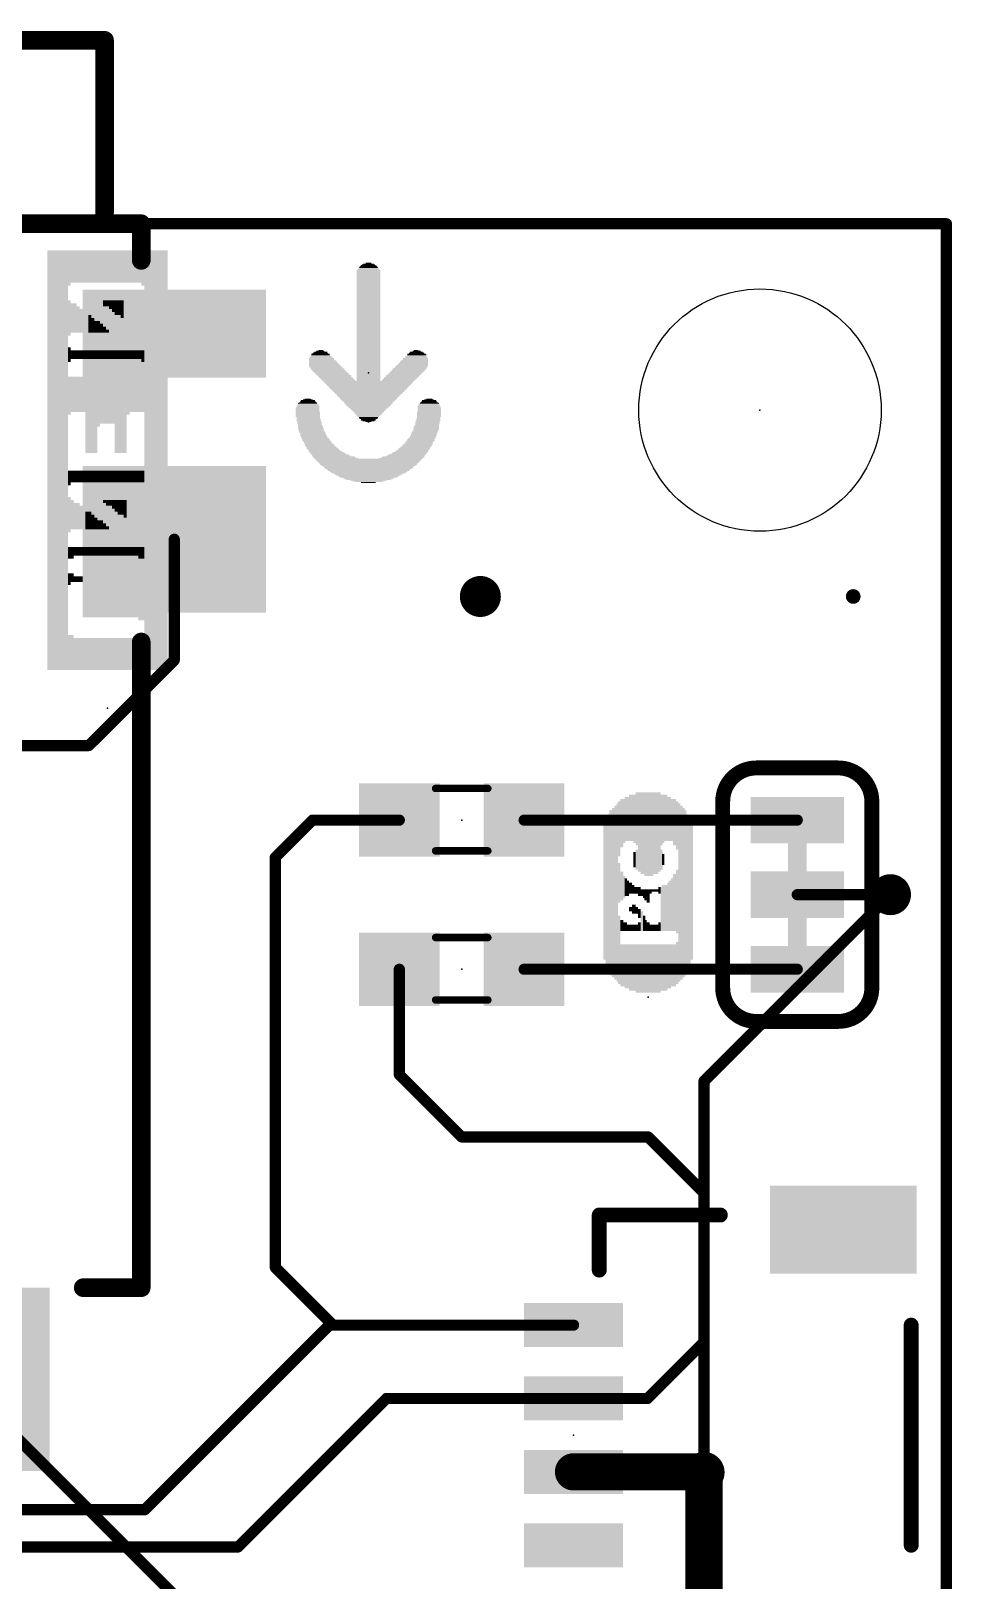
# Model space of a CAD drawing. Extents: x -15.2 to 71.4, y -14.5 to 36.9.
# Drawn here: x 42.14 to 54.69, y 15.81 to 36.92 of the extents above; entities that cross this region are included whole.
import ezdxf

# ---------------------------------------------------------------- set-up
doc = ezdxf.new("R2010")
doc.units = 0
for name, color, linetype in [('1', 12, 'CONTINUOUS'), ('16', 132, 'CONTINUOUS'), ('18', 110, 'CONTINUOUS'), ('20', 31, 'CONTINUOUS'), ('21', 41, 'CONTINUOUS'), ('22', 40, 'CONTINUOUS'), ('23', 53, 'CONTINUOUS'), ('24', 53, 'CONTINUOUS'), ('51', 53, 'CONTINUOUS')]:
    doc.layers.add(name, color=color, linetype=linetype)

# ---------------------------------------------------------------- blocks, each defined once
blk = doc.blocks.new('PIE')
at = {"const_width": 0.5}
blk.add_lwpolyline([(0, -0.25, 1), (0, 0.25, 1), (0, -0.25)], format="xyb", dxfattribs=at)
blk = doc.blocks.new('RECT')
blk.add_solid([(-0.5, -0.5), (0.5, -0.5), (-0.5, 0.5), (0.5, 0.5)])
blk = doc.blocks.new('ROUNDV')
at = {"const_width": 0.5}
blk.add_lwpolyline([(0, -0.25, 1), (0, 0.25, 1), (0, -0.25)], format="xyb", dxfattribs=at)

msp = doc.modelspace()

# ---------------------------------------------------------------- linework, layer by layer
at = {"layer": '1'}
for points, const_width in [([(0, 34.29), (54.61, 34.29)], 0.1524), ([(54.61, 34.29), (54.61, 0)], 0.1524), ([(44.09, 29.99), (44.09, 28.342)], 0.1524), ([(44.09, 28.342), (42.926, 27.178)], 0.1524), ([(42.926, 27.178), (37.338, 27.178)], 0.1524), ([(45.974, 26.162), (45.466, 25.654)], 0.1524), ([(47.156, 26.162), (45.974, 26.162)], 0.1524), ([(48.856, 26.162), (52.578, 26.162)], 0.1524), ([(45.466, 25.654), (45.466, 20.066)], 0.1524), ([(52.578, 25.146), (53.848, 25.146)], 0.1524), ([(47.156, 24.13), (47.156, 22.694)], 0.1524), ([(48.856, 24.13), (52.578, 24.13)], 0.1524), ([(48.006, 21.844), (47.156, 22.694)], 0.1524), ([(50.546, 21.844), (48.006, 21.844)], 0.1524), ([(51.308, 21.082), (50.546, 21.844)], 0.1524), ([(51.308, 19.05), (51.308, 21.082)], 0.1524), ([(45.466, 20.066), (46.252, 19.28)], 0.1524), ([(46.204, 19.28), (43.688, 16.764)], 0.1524), ([(46.252, 19.28), (46.204, 19.28)], 0.1524), ([(49.53, 19.28), (46.252, 19.28)], 0.1524), ([(50.538, 18.28), (51.308, 19.05)], 0.1524), ([(46.982, 18.28), (44.958, 16.256)], 0.1524), ([(49.53, 18.28), (46.982, 18.28)], 0.1524), ([(49.53, 18.28), (50.538, 18.28)], 0.1524), ([(49.53, 17.28), (51.3, 17.28)], 0.508), ([(51.3, 17.28), (51.308, 17.272)], 0.508), ([(51.308, 17.272), (51.308, 7.62)], 0.508), ([(43.688, 16.764), (19.05, 16.764)], 0.1524), ([(44.958, 16.256), (19.8272, 16.256)], 0.1524)]:
    msp.add_lwpolyline(points, dxfattribs=dict(at, const_width=const_width))
for points, const_width in [([(54.6481, 34.29, 1), (54.5719, 34.29)], 0.0762), ([(54.61, 34.2519, 1), (54.61, 34.3281)], 0.0762), ([(44.1281, 29.99, 1), (44.0519, 29.99)], 0.0762), ([(44.0519, 28.342, 1), (44.1281, 28.342)], 0.0762), ([(44.1169, 28.3151, 1), (44.0631, 28.3689)], 0.0762), ([(42.8991, 27.2049, 1), (42.9529, 27.1511)], 0.0762), ([(42.926, 27.1399, 1), (42.926, 27.2161)], 0.0762), ([(45.974, 26.2001, 1), (45.974, 26.1239)], 0.0762), ([(46.0009, 26.1351, 1), (45.9471, 26.1889)], 0.0762), ([(47.156, 26.1239, 1), (47.156, 26.2001)], 0.0762), ([(48.856, 26.2001, 1), (48.856, 26.1239)], 0.0762), ([(52.578, 26.1239, 1), (52.578, 26.2001)], 0.0762), ([(45.5041, 25.654, 1), (45.4279, 25.654)], 0.0762), ([(45.4391, 25.6809, 1), (45.4929, 25.6271)], 0.0762), ([(52.578, 25.1841, 1), (52.578, 25.1079)], 0.0762), ([(53.848, 25.1079, 1), (53.848, 25.1841)], 0.0762), ([(47.1941, 24.13, 1), (47.1179, 24.13)], 0.0762), ([(48.856, 24.1681, 1), (48.856, 24.0919)], 0.0762), ([(52.578, 24.0919, 1), (52.578, 24.1681)], 0.0762), ([(47.1179, 22.694, 1), (47.1941, 22.694)], 0.0762), ([(47.1829, 22.7209, 1), (47.1291, 22.6671)], 0.0762), ([(48.006, 21.8821, 1), (48.006, 21.8059)], 0.0762), ([(47.9791, 21.8171, 1), (48.0329, 21.8709)], 0.0762), ([(50.5729, 21.8709, 1), (50.5191, 21.8171)], 0.0762), ([(50.546, 21.8059, 1), (50.546, 21.8821)], 0.0762), ([(51.3461, 21.082, 1), (51.2699, 21.082)], 0.0762), ([(51.2811, 21.0551, 1), (51.3349, 21.1089)], 0.0762), ([(45.4279, 20.066, 1), (45.5041, 20.066)], 0.0762), ([(45.4929, 20.0929, 1), (45.4391, 20.0391)], 0.0762), ([(46.204, 19.3181, 1), (46.204, 19.2419)], 0.0762), ([(46.2309, 19.2531, 1), (46.1771, 19.3069)], 0.0762), ([(46.252, 19.3181, 1), (46.252, 19.2419)], 0.0762), ([(46.2251, 19.2531, 1), (46.2789, 19.3069)], 0.0762), ([(46.252, 19.2419, 1), (46.252, 19.3181)], 0.0762), ([(49.53, 19.2419, 1), (49.53, 19.3181)], 0.0762), ([(51.2699, 19.05, 1), (51.3461, 19.05)], 0.0762), ([(51.3349, 19.0231, 1), (51.2811, 19.0769)], 0.0762), ([(46.982, 18.3181, 1), (46.982, 18.2419)], 0.0762), ([(47.0089, 18.2531, 1), (46.9551, 18.3069)], 0.0762), ([(49.53, 18.3181, 1), (49.53, 18.2419)], 0.0762), ([(49.53, 18.2419, 1), (49.53, 18.3181)], 0.0762), ([(50.5111, 18.3069, 1), (50.5649, 18.2531)], 0.0762), ([(50.538, 18.2419, 1), (50.538, 18.3181)], 0.0762), ([(49.53, 17.407, 1), (49.53, 17.153)], 0.254), ([(51.3898, 17.3698, 1), (51.2102, 17.1902)], 0.254), ([(51.435, 17.272, 1), (51.181, 17.272)], 0.254), ([(51.3, 17.153, 1), (51.3, 17.407)], 0.254), ([(51.2182, 17.1822, 1), (51.3978, 17.3618)], 0.254), ([(43.6611, 16.7909, 1), (43.7149, 16.7371)], 0.0762), ([(43.688, 16.7259, 1), (43.688, 16.8021)], 0.0762), ([(44.9311, 16.2829, 1), (44.9849, 16.2291)], 0.0762), ([(44.958, 16.2179, 1), (44.958, 16.2941)], 0.0762)]:
    msp.add_lwpolyline(points, format="xyb", dxfattribs=dict(at, const_width=const_width))
at = {"layer": '16', "const_width": 0.1524}
for points in [[(0, 34.29), (54.61, 34.29)], [(54.61, 34.29), (54.61, 0)], [(53.848, 25.146), (51.308, 22.606)], [(51.308, 22.606), (51.308, 17.272)], [(41.91, 17.78), (44.45, 15.24)]]:
    msp.add_lwpolyline(points, dxfattribs=at)
at = {"layer": '16', "const_width": 0.0762}
for points in [[(54.6481, 34.29, 1), (54.5719, 34.29)], [(54.61, 34.2519, 1), (54.61, 34.3281)], [(53.8749, 25.1191, 1), (53.8211, 25.1729)], [(51.3461, 22.606, 1), (51.2699, 22.606)], [(51.2811, 22.6329, 1), (51.3349, 22.5791)], [(51.2699, 17.272, 1), (51.3461, 17.272)]]:
    msp.add_lwpolyline(points, format="xyb", dxfattribs=at)
at = {"layer": '20', "const_width": 0.1524}
for points in [[(0, 34.29), (54.61, 34.29)], [(54.61, 0), (54.61, 34.29)]]:
    msp.add_lwpolyline(points, dxfattribs=at)
at = {"layer": '20', "const_width": 0.0762}
for points in [[(54.6481, 34.29, 1), (54.5719, 34.29)], [(54.61, 34.2519, 1), (54.61, 34.3281)]]:
    msp.add_lwpolyline(points, format="xyb", dxfattribs=at)
at = {"layer": '20'}
msp.add_circle((52.07, 31.75), 1.651, dxfattribs=at)
at = {"layer": '21'}
for points, const_width in [([(43.64, 19.79), (43.64, 28.59)], 0.254), ([(52.0192, 26.8732), (53.1368, 26.8732)], 0.2032), ([(51.562, 23.876), (51.562, 26.416)], 0.2032), ([(53.594, 26.416), (53.594, 23.876)], 0.2032), ([(52.0192, 23.4188), (53.1368, 23.4188)], 0.2032), ([(49.88, 20.03), (49.88, 20.78)], 0.2032), ([(49.88, 20.78), (51.53, 20.78)], 0.2032), ([(42.8498, 19.79), (43.64, 19.79)], 0.254), ([(54.13, 16.28), (54.13, 19.28)], 0.2032)]:
    msp.add_lwpolyline(points, dxfattribs=dict(at, const_width=const_width))
for points, const_width in [([(43.7035, 28.59, 1), (43.5765, 28.59)], 0.127), ([(52.0192, 26.8732, 0.4142), (51.562, 26.416)], 0.2032), ([(52.0192, 26.924, 1), (52.0192, 26.8224)], 0.1016), ([(52.0192, 26.8224, 1), (52.0192, 26.924)], 0.1016), ([(53.594, 26.416, 0.4142), (53.1368, 26.8732)], 0.2032), ([(53.1368, 26.924, 1), (53.1368, 26.8224)], 0.1016), ([(53.1368, 26.8224, 1), (53.1368, 26.924)], 0.1016), ([(51.6128, 26.416, 1), (51.5112, 26.416)], 0.1016), ([(51.5112, 26.416, 1), (51.6128, 26.416)], 0.1016), ([(53.6448, 26.416, 1), (53.5432, 26.416)], 0.1016), ([(53.5432, 26.416, 1), (53.6448, 26.416)], 0.1016), ([(51.562, 23.876, 0.4142), (52.0192, 23.4188)], 0.2032), ([(51.6128, 23.876, 1), (51.5112, 23.876)], 0.1016), ([(51.5112, 23.876, 1), (51.6128, 23.876)], 0.1016), ([(53.1368, 23.4188, 0.4142), (53.594, 23.876)], 0.2032), ([(53.6448, 23.876, 1), (53.5432, 23.876)], 0.1016), ([(53.5432, 23.876, 1), (53.6448, 23.876)], 0.1016), ([(52.0192, 23.4696, 1), (52.0192, 23.368)], 0.1016), ([(52.0192, 23.368, 1), (52.0192, 23.4696)], 0.1016), ([(53.1368, 23.4696, 1), (53.1368, 23.368)], 0.1016), ([(53.1368, 23.368, 1), (53.1368, 23.4696)], 0.1016), ([(49.9308, 20.78, 1), (49.8292, 20.78)], 0.1016), ([(49.88, 20.8308, 1), (49.88, 20.7292)], 0.1016), ([(51.53, 20.7292, 1), (51.53, 20.8308)], 0.1016), ([(49.8292, 20.03, 1), (49.9308, 20.03)], 0.1016), ([(42.8498, 19.8535, 1), (42.8498, 19.7265)], 0.127), ([(43.5765, 19.79, 1), (43.7035, 19.79)], 0.127), ([(43.64, 19.7265, 1), (43.64, 19.8535)], 0.127), ([(54.1808, 19.28, 1), (54.0792, 19.28)], 0.1016), ([(54.0792, 16.28, 1), (54.1808, 16.28)], 0.1016)]:
    msp.add_lwpolyline(points, format="xyb", dxfattribs=dict(at, const_width=const_width))
at = {"layer": '23'}
for p in [(46.736, 32.258), (52.07, 31.75), (53.34, 29.21), (48.006, 26.162), (52.578, 25.146), (48.006, 24.13), (50.546, 23.749), (49.53, 17.78)]:
    msp.add_point(p, dxfattribs=at)
at = {"layer": '24'}
msp.add_point((43.18, 27.686), dxfattribs=at)
at = {"layer": '51'}
for points, const_width in [([(43.14, 36.79), (38.14, 36.79)], 0.254), ([(43.14, 34.4424), (43.14, 36.79)], 0.254), ([(43.64, 34.29), (38.14, 34.29)], 0.254), ([(43.64, 33.79), (43.64, 34.29)], 0.254), ([(47.65, 26.594), (48.362, 26.594)], 0.1016), ([(47.65, 25.743), (48.362, 25.743)], 0.1016), ([(47.65, 24.562), (48.362, 24.562)], 0.1016), ([(47.65, 23.711), (48.362, 23.711)], 0.1016)]:
    msp.add_lwpolyline(points, dxfattribs=dict(at, const_width=const_width))
for points, const_width in [([(43.2035, 36.79, 1), (43.0765, 36.79)], 0.127), ([(43.14, 36.7265, 1), (43.14, 36.8535)], 0.127), ([(43.0765, 34.4424, 1), (43.2035, 34.4424)], 0.127), ([(43.7035, 34.29, 1), (43.5765, 34.29)], 0.127), ([(43.64, 34.2265, 1), (43.64, 34.3535)], 0.127), ([(43.5765, 33.79, 1), (43.7035, 33.79)], 0.127), ([(47.65, 26.6194, 1), (47.65, 26.5686)], 0.0508), ([(48.362, 26.5686, 1), (48.362, 26.6194)], 0.0508), ([(47.65, 25.7684, 1), (47.65, 25.7176)], 0.0508), ([(48.362, 25.7176, 1), (48.362, 25.7684)], 0.0508), ([(47.65, 24.5874, 1), (47.65, 24.5366)], 0.0508), ([(48.362, 24.5366, 1), (48.362, 24.5874)], 0.0508), ([(47.65, 23.7364, 1), (47.65, 23.6856)], 0.0508), ([(48.362, 23.6856, 1), (48.362, 23.7364)], 0.0508)]:
    msp.add_lwpolyline(points, format="xyb", dxfattribs=dict(at, const_width=const_width))

# ---------------------------------------------------------------- block references
at = {"layer": '1'}
for p, xscale, yscale, rotation in [((44.09, 32.79), 1.2, 2.5, 90), ((44.09, 29.99), 2, 2.5, 270), ((52.578, 26.162), 0.635, 1.27, 270), ((52.578, 25.654), 0.4064, 0.254, 270), ((52.578, 25.146), 0.635, 1.27, 270), ((52.578, 24.638), 0.4064, 0.254, 270), ((52.578, 24.13), 0.635, 1.27, 270), ((53.205, 20.58), 1.2, 2, 90), ((49.53, 19.28), 0.6, 1.35, 90), ((49.53, 18.28), 0.6, 1.35, 90), ((49.53, 17.28), 0.6, 1.35, 90), ((49.53, 16.28), 0.6, 1.35, 90)]:
    msp.add_blockref('RECT', p, dxfattribs=dict(at, xscale=xscale, yscale=yscale, rotation=rotation))
for name, p, xscale, yscale in [('PIE', (53.34, 29.21), 0.2, 0.2), ('RECT', (41.39, 18.54), 2, 2.5)]:
    msp.add_blockref(name, p, dxfattribs=dict(at, xscale=xscale, yscale=yscale))
at = {"layer": '1', "xscale": 1.1}
for p in [(47.156, 26.162), (48.856, 26.162), (47.156, 24.13), (48.856, 24.13)]:
    msp.add_blockref('RECT', p, dxfattribs=at)
at = {"layer": '18', "xscale": 0.5588, "yscale": 0.5588}
for p in [(48.26, 29.21), (48.26, 29.21), (53.848, 25.146), (53.848, 25.146), (51.308, 17.272), (51.308, 17.272)]:
    msp.add_blockref('ROUNDV', p, dxfattribs=at)
at = {"layer": '21', "yscale": 0.01}
for p, xscale in [((46.736, 33.653), 0.32), ((46.736, 33.643), 0.32), ((46.736, 33.633), 0.32), ((46.736, 33.623), 0.32), ((46.736, 33.613), 0.32), ((46.736, 33.603), 0.32), ((46.736, 33.593), 0.32), ((46.736, 33.583), 0.32), ((46.736, 33.573), 0.32), ((46.736, 33.563), 0.32), ((46.736, 33.663), 0.3), ((46.736, 33.683), 0.28), ((46.736, 33.673), 0.28), ((46.736, 33.693), 0.26), ((46.736, 33.703), 0.24), ((46.736, 33.713), 0.22), ((46.736, 33.723), 0.2), ((46.736, 33.733), 0.18), ((46.736, 33.743), 0.14), ((46.736, 33.753), 0.08), ((46.736, 33.553), 0.32), ((46.736, 33.543), 0.32), ((46.736, 33.533), 0.32), ((46.736, 33.523), 0.32), ((46.736, 33.513), 0.32), ((46.736, 33.503), 0.32), ((46.736, 33.493), 0.32), ((46.736, 33.483), 0.32), ((46.736, 33.473), 0.32), ((46.736, 33.463), 0.32), ((46.736, 33.453), 0.32), ((46.736, 33.443), 0.32), ((46.736, 33.433), 0.32), ((46.736, 33.423), 0.32), ((46.736, 33.413), 0.32), ((46.736, 33.403), 0.32), ((46.736, 33.393), 0.32), ((46.736, 33.383), 0.32), ((46.736, 33.373), 0.32), ((46.736, 33.363), 0.32), ((46.736, 33.353), 0.32), ((46.736, 33.343), 0.32), ((46.736, 33.333), 0.32), ((46.736, 33.323), 0.32), ((46.736, 33.313), 0.32), ((46.736, 33.303), 0.32), ((46.736, 33.293), 0.32), ((46.736, 33.283), 0.32), ((46.736, 33.273), 0.32), ((46.736, 33.263), 0.32), ((46.736, 33.253), 0.32), ((46.736, 33.243), 0.32), ((46.736, 33.233), 0.32), ((46.736, 33.223), 0.32), ((46.736, 33.213), 0.32), ((46.736, 33.203), 0.32), ((46.736, 33.193), 0.32), ((46.736, 33.183), 0.32), ((46.736, 33.173), 0.32), ((46.736, 33.163), 0.32), ((46.736, 33.153), 0.32), ((46.736, 33.143), 0.32), ((46.736, 33.133), 0.32), ((46.736, 33.123), 0.32), ((46.736, 33.113), 0.32), ((46.736, 33.103), 0.32), ((46.736, 33.093), 0.32), ((46.736, 33.083), 0.32), ((46.736, 33.073), 0.32), ((46.736, 33.063), 0.32), ((46.736, 33.053), 0.32), ((46.736, 33.043), 0.32), ((46.736, 33.033), 0.32), ((46.736, 33.023), 0.32), ((46.736, 33.013), 0.32), ((46.736, 33.003), 0.32), ((46.736, 32.993), 0.32), ((46.736, 32.983), 0.32), ((46.736, 32.973), 0.32), ((46.736, 32.963), 0.32), ((46.736, 32.953), 0.32), ((46.736, 32.943), 0.32), ((46.736, 32.933), 0.32), ((46.736, 32.923), 0.32), ((46.736, 32.913), 0.32), ((46.736, 32.903), 0.32), ((46.736, 32.893), 0.32), ((46.736, 32.883), 0.32), ((46.736, 32.873), 0.32), ((46.736, 32.863), 0.32), ((46.736, 32.853), 0.32), ((46.736, 32.843), 0.32), ((46.736, 32.833), 0.32), ((46.736, 32.823), 0.32), ((46.736, 32.813), 0.32), ((46.736, 32.803), 0.32), ((46.736, 32.793), 0.32), ((46.736, 32.783), 0.32), ((46.736, 32.773), 0.32), ((46.736, 32.763), 0.32), ((46.736, 32.753), 0.32), ((46.736, 32.743), 0.32), ((46.736, 32.733), 0.32), ((46.736, 32.723), 0.32), ((46.081, 32.513), 0.25), ((46.081, 32.523), 0.21), ((46.081, 32.533), 0.19), ((46.086, 32.543), 0.18), ((46.081, 32.553), 0.11), ((46.086, 32.563), 0.06), ((46.736, 32.713), 0.32), ((46.736, 32.703), 0.32), ((46.736, 32.693), 0.32), ((46.736, 32.683), 0.32), ((46.736, 32.673), 0.32), ((46.736, 32.663), 0.32), ((46.736, 32.653), 0.32), ((46.736, 32.643), 0.32), ((46.736, 32.633), 0.32), ((46.736, 32.623), 0.32), ((46.736, 32.613), 0.32), ((46.736, 32.603), 0.32), ((46.736, 32.593), 0.32), ((46.736, 32.583), 0.32), ((46.736, 32.573), 0.32), ((46.736, 32.563), 0.32), ((46.736, 32.553), 0.32), ((46.736, 32.543), 0.32), ((46.736, 32.533), 0.32), ((46.736, 32.523), 0.32), ((46.736, 32.513), 0.32), ((47.391, 32.513), 0.25), ((47.391, 32.523), 0.21), ((47.386, 32.543), 0.18), ((47.391, 32.533), 0.19), ((47.391, 32.553), 0.11), ((47.386, 32.563), 0.06), ((46.096, 32.453), 0.34), ((46.096, 32.443), 0.34), ((46.101, 32.433), 0.35), ((46.111, 32.423), 0.37), ((46.111, 32.413), 0.37), ((46.116, 32.403), 0.38), ((46.126, 32.393), 0.4), ((46.126, 32.383), 0.4), ((46.131, 32.373), 0.41), ((46.136, 32.363), 0.42), ((46.141, 32.353), 0.43), ((46.086, 32.473), 0.3), ((46.091, 32.463), 0.31), ((46.156, 32.343), 0.44), ((46.156, 32.333), 0.44), ((46.081, 32.493), 0.27), ((46.091, 32.483), 0.29), ((46.166, 32.323), 0.44), ((46.176, 32.313), 0.46), ((46.081, 32.503), 0.25), ((46.181, 32.303), 0.45), ((46.736, 32.503), 0.32), ((46.736, 32.493), 0.32), ((46.736, 32.483), 0.32), ((46.736, 32.473), 0.32), ((46.736, 32.463), 0.32), ((46.736, 32.453), 0.32), ((46.736, 32.443), 0.32), ((46.736, 32.433), 0.32), ((46.736, 32.423), 0.32), ((46.736, 32.413), 0.32), ((46.736, 32.403), 0.32), ((46.736, 32.393), 0.32), ((46.736, 32.383), 0.32), ((46.736, 32.373), 0.32), ((46.736, 32.363), 0.32), ((46.736, 32.353), 0.32), ((46.736, 32.343), 0.32), ((46.736, 32.333), 0.32), ((46.736, 32.323), 0.32), ((46.736, 32.313), 0.32), ((46.736, 32.303), 0.32), ((47.296, 32.313), 0.46), ((47.291, 32.303), 0.45), ((47.306, 32.323), 0.44), ((47.316, 32.343), 0.44), ((47.316, 32.333), 0.44), ((47.331, 32.353), 0.43), ((47.336, 32.363), 0.42), ((47.341, 32.373), 0.41), ((47.346, 32.393), 0.4), ((47.346, 32.383), 0.4), ((47.356, 32.403), 0.38), ((47.361, 32.423), 0.37), ((47.361, 32.413), 0.37), ((47.371, 32.433), 0.35), ((47.376, 32.453), 0.34), ((47.376, 32.443), 0.34), ((47.381, 32.463), 0.31), ((47.381, 32.483), 0.29), ((47.386, 32.473), 0.3), ((47.391, 32.493), 0.27), ((47.396, 32.503), 0.26), ((46.191, 32.293), 0.45), ((46.206, 32.283), 0.46), ((46.211, 32.273), 0.45), ((46.221, 32.263), 0.45), ((46.236, 32.253), 0.46), ((46.241, 32.243), 0.45), ((46.251, 32.233), 0.45), ((46.266, 32.223), 0.46), ((46.271, 32.213), 0.45), ((46.281, 32.203), 0.45), ((46.296, 32.193), 0.46), ((46.301, 32.183), 0.45), ((46.311, 32.173), 0.45), ((46.321, 32.163), 0.45), ((46.331, 32.153), 0.45), ((46.736, 32.143), 1.22), ((46.736, 32.133), 1.22), ((46.736, 32.123), 1.2), ((46.736, 32.113), 1.18), ((46.736, 32.103), 1.16), ((46.736, 32.093), 1.14), ((46.736, 32.293), 0.32), ((46.736, 32.283), 0.32), ((46.736, 32.273), 0.32), ((46.736, 32.263), 0.32), ((46.736, 32.253), 0.32), ((46.736, 32.243), 0.32), ((46.736, 32.233), 0.32), ((46.736, 32.223), 0.32), ((46.736, 32.213), 0.32), ((46.736, 32.203), 0.32), ((46.736, 32.193), 0.32), ((46.736, 32.183), 0.32), ((46.736, 32.173), 0.32), ((46.736, 32.163), 0.32), ((46.736, 32.153), 0.32), ((47.141, 32.153), 0.45), ((47.151, 32.163), 0.45), ((47.161, 32.173), 0.45), ((47.176, 32.193), 0.46), ((47.171, 32.183), 0.45), ((47.191, 32.203), 0.45), ((47.206, 32.223), 0.46), ((47.201, 32.213), 0.45), ((47.221, 32.233), 0.45), ((47.236, 32.253), 0.46), ((47.231, 32.243), 0.45), ((47.251, 32.263), 0.45), ((47.266, 32.283), 0.46), ((47.261, 32.273), 0.45), ((47.281, 32.293), 0.45), ((45.906, 31.873), 0.2), ((45.911, 31.883), 0.19), ((45.911, 31.893), 0.13), ((45.906, 31.903), 0.08), ((46.736, 32.083), 1.12), ((46.736, 32.073), 1.1), ((46.736, 32.063), 1.08), ((46.736, 32.053), 1.06), ((46.736, 32.043), 1.04), ((46.741, 32.033), 1.03), ((46.736, 32.013), 0.98), ((46.741, 32.003), 0.97), ((46.736, 31.993), 0.94), ((46.736, 31.983), 0.92), ((46.741, 31.973), 0.91), ((46.736, 31.963), 0.88), ((46.736, 31.953), 0.86), ((46.736, 31.943), 0.84), ((46.736, 31.933), 0.82), ((46.736, 31.923), 0.8), ((46.736, 31.913), 0.78), ((46.736, 31.903), 0.78), ((46.736, 31.893), 0.74), ((46.736, 31.883), 0.72), ((46.736, 31.873), 0.72), ((47.561, 31.883), 0.19), ((47.566, 31.873), 0.2), ((47.561, 31.893), 0.13), ((47.566, 31.903), 0.08), ((45.906, 31.783), 0.32), ((45.906, 31.773), 0.32), ((45.906, 31.763), 0.32), ((45.906, 31.753), 0.32), ((45.906, 31.743), 0.32), ((45.906, 31.733), 0.32), ((45.911, 31.723), 0.33), ((45.911, 31.713), 0.33), ((45.911, 31.703), 0.33), ((45.911, 31.693), 0.33), ((45.911, 31.683), 0.33), ((45.911, 31.673), 0.33), ((45.911, 31.663), 0.33), ((45.911, 31.803), 0.31), ((45.911, 31.793), 0.31), ((45.911, 31.823), 0.29), ((45.911, 31.813), 0.29), ((45.906, 31.843), 0.26), ((45.911, 31.833), 0.27), ((45.911, 31.853), 0.25), ((45.911, 31.863), 0.21), ((46.736, 31.863), 0.68), ((46.736, 31.853), 0.66), ((46.736, 31.843), 0.66), ((46.736, 31.833), 0.64), ((46.736, 31.823), 0.6), ((46.736, 31.813), 0.6), ((46.736, 31.803), 0.58), ((46.736, 31.793), 0.54), ((46.736, 31.783), 0.54), ((46.736, 31.773), 0.52), ((46.736, 31.763), 0.48), ((46.736, 31.753), 0.48), ((46.736, 31.743), 0.44), ((46.736, 31.733), 0.42), ((46.741, 31.723), 0.41), ((46.736, 31.713), 0.38), ((46.736, 31.703), 0.38), ((46.736, 31.693), 0.36), ((46.736, 31.683), 0.32), ((46.736, 31.673), 0.32), ((46.736, 31.663), 0.3), ((47.561, 31.723), 0.33), ((47.561, 31.713), 0.33), ((47.561, 31.703), 0.33), ((47.561, 31.693), 0.33), ((47.561, 31.683), 0.33), ((47.561, 31.673), 0.33), ((47.561, 31.663), 0.33), ((47.561, 31.803), 0.31), ((47.561, 31.793), 0.31), ((47.566, 31.783), 0.32), ((47.566, 31.773), 0.32), ((47.566, 31.763), 0.32), ((47.566, 31.753), 0.32), ((47.566, 31.743), 0.32), ((47.566, 31.733), 0.32), ((47.561, 31.823), 0.29), ((47.561, 31.813), 0.29), ((47.561, 31.833), 0.27), ((47.561, 31.853), 0.25), ((47.566, 31.843), 0.26), ((47.561, 31.863), 0.21), ((45.916, 31.653), 0.32), ((45.916, 31.643), 0.32), ((45.921, 31.633), 0.33), ((45.921, 31.623), 0.33), ((45.921, 31.613), 0.33), ((45.921, 31.603), 0.33), ((45.931, 31.593), 0.33), ((45.931, 31.583), 0.33), ((45.931, 31.573), 0.33), ((45.931, 31.563), 0.33), ((45.936, 31.553), 0.32), ((45.941, 31.543), 0.33), ((45.941, 31.533), 0.33), ((45.946, 31.523), 0.34), ((45.946, 31.513), 0.34), ((45.951, 31.503), 0.35), ((45.951, 31.493), 0.35), ((45.956, 31.483), 0.34), ((45.956, 31.473), 0.34), ((45.961, 31.463), 0.35), ((45.971, 31.453), 0.35), ((46.736, 31.653), 0.26), ((46.736, 31.643), 0.26), ((46.736, 31.633), 0.24), ((46.736, 31.623), 0.2), ((46.736, 31.613), 0.2), ((46.736, 31.603), 0.16), ((46.736, 31.593), 0.08), ((46.736, 31.583), 0.02), ((47.501, 31.453), 0.35), ((47.511, 31.463), 0.35), ((47.521, 31.503), 0.35), ((47.521, 31.493), 0.35), ((47.516, 31.483), 0.34), ((47.516, 31.473), 0.34), ((47.526, 31.523), 0.34), ((47.526, 31.513), 0.34), ((47.531, 31.543), 0.33), ((47.531, 31.533), 0.33), ((47.541, 31.593), 0.33), ((47.541, 31.583), 0.33), ((47.541, 31.573), 0.33), ((47.541, 31.563), 0.33), ((47.536, 31.553), 0.32), ((47.551, 31.633), 0.33), ((47.551, 31.623), 0.33), ((47.551, 31.613), 0.33), ((47.551, 31.603), 0.33), ((47.556, 31.653), 0.32), ((47.556, 31.643), 0.32), ((45.971, 31.443), 0.35), ((45.976, 31.433), 0.34), ((45.981, 31.423), 0.35), ((45.981, 31.413), 0.35), ((45.986, 31.403), 0.36), ((45.996, 31.393), 0.36), ((45.996, 31.383), 0.36), ((46.001, 31.373), 0.35), ((46.011, 31.363), 0.37), ((46.021, 31.353), 0.37), ((46.021, 31.343), 0.37), ((46.026, 31.333), 0.38), ((46.036, 31.323), 0.38), ((46.046, 31.313), 0.38), ((46.046, 31.303), 0.38), ((46.056, 31.293), 0.38), ((46.066, 31.283), 0.4), ((46.066, 31.273), 0.4), ((46.076, 31.263), 0.4), ((46.091, 31.253), 0.41), ((46.096, 31.243), 0.4), ((47.381, 31.253), 0.41), ((47.376, 31.243), 0.4), ((47.396, 31.263), 0.4), ((47.406, 31.283), 0.4), ((47.406, 31.273), 0.4), ((47.416, 31.293), 0.38), ((47.426, 31.313), 0.38), ((47.426, 31.303), 0.38), ((47.436, 31.323), 0.38), ((47.446, 31.333), 0.38), ((47.451, 31.353), 0.37), ((47.451, 31.343), 0.37), ((47.461, 31.363), 0.37), ((47.476, 31.393), 0.36), ((47.476, 31.383), 0.36), ((47.471, 31.373), 0.35), ((47.486, 31.403), 0.36), ((47.491, 31.423), 0.35), ((47.491, 31.413), 0.35), ((47.501, 31.443), 0.35), ((47.496, 31.433), 0.34), ((46.106, 31.233), 0.42), ((46.111, 31.223), 0.43), ((46.121, 31.213), 0.43), ((46.131, 31.203), 0.43), ((46.146, 31.193), 0.44), ((46.151, 31.183), 0.45), ((46.161, 31.173), 0.47), ((46.181, 31.163), 0.47), ((46.191, 31.153), 0.49), ((46.211, 31.143), 0.51), ((46.221, 31.133), 0.51), ((46.236, 31.123), 0.52), ((46.261, 31.113), 0.57), ((46.276, 31.103), 0.58), ((46.296, 31.093), 0.6), ((46.736, 31.083), 1.46), ((46.736, 31.073), 1.44), ((46.736, 31.063), 1.42), ((46.736, 31.053), 1.4), ((46.736, 31.043), 1.38), ((46.736, 31.033), 1.36), ((47.176, 31.093), 0.6), ((47.196, 31.103), 0.58), ((47.211, 31.113), 0.57), ((47.236, 31.123), 0.52), ((47.251, 31.133), 0.51), ((47.261, 31.143), 0.51), ((47.281, 31.153), 0.49), ((47.291, 31.163), 0.47), ((47.311, 31.173), 0.47), ((47.321, 31.183), 0.45), ((47.326, 31.193), 0.44), ((47.341, 31.203), 0.43), ((47.351, 31.213), 0.43), ((47.361, 31.223), 0.43), ((47.366, 31.233), 0.42), ((46.736, 31.023), 1.34), ((46.736, 31.013), 1.32), ((46.736, 31.003), 1.3), ((46.736, 30.993), 1.28), ((46.736, 30.983), 1.24), ((46.736, 30.973), 1.22), ((46.736, 30.963), 1.2), ((46.736, 30.953), 1.18), ((46.736, 30.943), 1.14), ((46.736, 30.933), 1.12), ((46.736, 30.923), 1.1), ((46.736, 30.913), 1.06), ((46.736, 30.903), 1.02), ((46.736, 30.883), 0.94), ((46.736, 30.873), 0.92), ((46.736, 30.863), 0.88), ((46.736, 30.853), 0.82), ((46.736, 30.843), 0.8), ((46.736, 30.833), 0.78), ((46.736, 30.823), 0.7), ((46.736, 30.813), 0.66), ((46.736, 30.803), 0.6), ((46.736, 30.793), 0.5), ((46.736, 30.783), 0.44), ((46.736, 30.773), 0.38), ((46.736, 30.763), 0.2)]:
    msp.add_blockref('RECT', p, dxfattribs=dict(at, xscale=xscale))
for p in [(46.736, 32.023), (46.736, 30.893)]:
    msp.add_blockref('RECT', p, dxfattribs=at)
at = {"layer": '21', "rotation": 90}
for p, xscale, yscale in [((50.151, 26.044), 0.75, 0.03), ((50.186, 26.119), 0.66, 0.04), ((50.221, 26.149), 0.6, 0.03), ((50.241, 26.179), 0.6, 0.03), ((50.271, 26.179), 0.6, 0.03), ((50.306, 26.194), 0.63, 0.04), ((50.341, 26.194), 0.63, 0.03), ((50.361, 26.179), 0.66, 0.03), ((50.391, 26.179), 0.72, 0.03), ((50.426, 25.999), 1.08, 0.04), ((50.461, 25.984), 1.11, 0.03), ((50.491, 25.984), 1.11, 0.03), ((50.511, 25.969), 1.14, 0.03), ((50.546, 25.969), 1.14, 0.04), ((50.581, 25.969), 1.14, 0.03), ((50.601, 25.969), 1.14, 0.03), ((50.631, 25.984), 1.11, 0.03), ((50.666, 25.984), 1.11, 0.04), ((50.701, 25.999), 1.08, 0.03), ((50.731, 26.164), 0.69, 0.03), ((50.751, 26.179), 0.66, 0.03), ((50.786, 26.194), 0.63, 0.04), ((50.821, 26.179), 0.6, 0.03), ((50.841, 26.179), 0.6, 0.03), ((50.871, 26.164), 0.57, 0.03), ((50.906, 26.134), 0.63, 0.04), ((50.941, 26.089), 0.66, 0.03), ((49.981, 25.174), 2.01, 0.03), ((50.006, 25.174), 2.13, 0.02), ((50.036, 25.174), 2.25, 0.04), ((50.071, 25.174), 2.31, 0.03), ((50.101, 25.174), 2.37, 0.03), ((50.126, 25.174), 2.43, 0.02), ((50.971, 25.174), 2.43, 0.03), ((51.001, 25.174), 2.37, 0.03), ((51.031, 25.174), 2.31, 0.03), ((51.051, 25.174), 2.25, 0.03), ((51.081, 25.174), 2.13, 0.03), ((51.111, 25.174), 2.01, 0.03), ((49.951, 25.174), 1.83, 0.03), ((51.141, 25.174), 1.83, 0.03), ((50.391, 25.624), 0.27, 0.03), ((50.731, 25.624), 0.27, 0.03), ((50.151, 25.309), 0.54, 0.03), ((50.361, 25.624), 0.21, 0.03), ((50.751, 25.624), 0.15, 0.03), ((50.186, 25.264), 0.39, 0.04), ((50.221, 25.249), 0.3, 0.03), ((50.241, 25.249), 0.24, 0.03), ((50.271, 25.234), 0.21, 0.03), ((50.841, 24.994), 0.69, 0.03), ((50.871, 25.009), 0.72, 0.03), ((50.906, 25.039), 0.78, 0.04), ((50.941, 25.054), 0.87, 0.03), ((50.306, 25.234), 0.15, 0.04), ((50.341, 25.219), 0.12, 0.03), ((50.361, 25.204), 0.09, 0.03), ((50.391, 25.204), 0.09, 0.03), ((50.426, 25.189), 0.12, 0.04), ((50.461, 25.174), 0.09, 0.03), ((50.491, 25.159), 0.12, 0.03), ((50.511, 25.144), 0.15, 0.03), ((50.546, 25.129), 0.18, 0.04), ((50.581, 25.189), 0.06, 0.03), ((50.601, 25.204), 0.03, 0.03), ((50.631, 25.204), 0.03, 0.03), ((50.666, 25.204), 0.03, 0.04), ((50.701, 25.204), 0.09, 0.03), ((50.731, 24.949), 0.6, 0.03), ((50.751, 24.964), 0.63, 0.03), ((50.786, 24.964), 0.63, 0.04), ((50.821, 24.979), 0.66, 0.03), ((50.306, 24.949), 0.06, 0.04), ((50.341, 24.949), 0.12, 0.03), ((50.361, 24.949), 0.12, 0.03), ((50.391, 24.934), 0.09, 0.03), ((50.426, 24.889), 0.12, 0.04), ((50.461, 24.784), 0.27, 0.03), ((50.151, 24.394), 0.93, 0.03), ((50.186, 24.724), 0.15, 0.04), ((50.221, 24.709), 0.12, 0.03), ((50.241, 24.709), 0.12, 0.03), ((50.271, 24.694), 0.09, 0.03), ((50.306, 24.694), 0.09, 0.04), ((50.341, 24.694), 0.09, 0.03), ((50.361, 24.694), 0.09, 0.03), ((50.391, 24.694), 0.09, 0.03), ((50.426, 24.709), 0.12, 0.04), ((50.491, 24.754), 0.21, 0.03), ((50.511, 24.724), 0.15, 0.03), ((50.546, 24.709), 0.12, 0.04), ((50.581, 24.694), 0.09, 0.03), ((50.601, 24.694), 0.09, 0.03), ((50.631, 24.694), 0.09, 0.03), ((50.666, 24.694), 0.09, 0.04), ((50.701, 24.709), 0.12, 0.03), ((50.941, 24.214), 0.57, 0.03), ((50.186, 24.184), 0.57, 0.04), ((50.221, 24.184), 0.57, 0.03), ((50.241, 24.169), 0.6, 0.03), ((50.271, 24.169), 0.6, 0.03), ((50.306, 24.154), 0.63, 0.04), ((50.341, 24.154), 0.63, 0.03), ((50.361, 24.154), 0.63, 0.03), ((50.391, 24.139), 0.66, 0.03), ((50.426, 24.139), 0.66, 0.04), ((50.461, 24.139), 0.66, 0.03), ((50.491, 24.139), 0.66, 0.03), ((50.511, 24.139), 0.66, 0.03), ((50.546, 24.139), 0.66, 0.04), ((50.581, 24.139), 0.66, 0.03), ((50.601, 24.139), 0.66, 0.03), ((50.631, 24.139), 0.66, 0.03), ((50.666, 24.139), 0.66, 0.04), ((50.701, 24.139), 0.66, 0.03), ((50.731, 24.154), 0.63, 0.03), ((50.751, 24.154), 0.63, 0.03), ((50.786, 24.154), 0.63, 0.04), ((50.821, 24.169), 0.6, 0.03), ((50.841, 24.169), 0.6, 0.03), ((50.871, 24.184), 0.57, 0.03), ((50.906, 24.184), 0.57, 0.04)]:
    msp.add_blockref('RECT', p, dxfattribs=dict(at, xscale=xscale, yscale=yscale))
at = {"layer": '22', "yscale": 0.04, "rotation": 90}
for p, xscale in [((42.38, 31.066), 5.72), ((42.42, 31.066), 5.72), ((42.46, 31.066), 5.72), ((42.5, 31.066), 5.72), ((42.54, 31.066), 5.72), ((42.58, 31.066), 5.72), ((42.62, 31.066), 5.72), ((42.66, 33.686), 0.48), ((42.7, 33.706), 0.44), ((42.74, 33.706), 0.44), ((42.78, 33.706), 0.44), ((42.82, 33.706), 0.44), ((42.86, 33.706), 0.44), ((42.9, 33.706), 0.44), ((42.94, 33.706), 0.44), ((42.98, 33.706), 0.44), ((43.02, 33.706), 0.44), ((43.06, 33.706), 0.44), ((43.1, 33.706), 0.44), ((43.14, 33.706), 0.44), ((43.18, 33.706), 0.44), ((43.22, 33.706), 0.44), ((43.26, 33.706), 0.44), ((43.3, 33.706), 0.44), ((43.34, 33.706), 0.44), ((43.38, 33.706), 0.44), ((43.42, 33.706), 0.44), ((43.46, 33.706), 0.44), ((43.5, 33.706), 0.44), ((43.54, 33.706), 0.44), ((43.58, 33.706), 0.44), ((43.62, 33.706), 0.44), ((43.66, 33.686), 0.48), ((43.7, 31.066), 5.72), ((43.74, 31.066), 5.72), ((43.78, 31.066), 5.72), ((43.82, 31.066), 5.72), ((43.86, 31.066), 5.72), ((43.9, 31.066), 5.72), ((43.94, 31.066), 5.72), ((43.98, 31.066), 5.72), ((42.66, 33.006), 0.48), ((42.7, 33.006), 0.4), ((42.74, 33.006), 0.4), ((42.78, 32.986), 0.36), ((43.14, 33.206), 0.08), ((43.18, 33.206), 0.08), ((43.22, 33.186), 0.12), ((43.26, 33.166), 0.16), ((43.3, 33.146), 0.2), ((43.34, 33.146), 0.2), ((43.38, 33.126), 0.24), ((43.42, 33.106), 0.28), ((43.46, 33.086), 0.32), ((43.5, 33.086), 0.32), ((43.54, 33.066), 0.36), ((43.58, 33.046), 0.4), ((43.62, 33.026), 0.44), ((43.66, 33.026), 0.44), ((42.82, 32.966), 0.32), ((42.86, 32.946), 0.28), ((42.9, 32.946), 0.28), ((42.94, 32.926), 0.24), ((42.98, 32.906), 0.2), ((43.02, 32.886), 0.16), ((43.06, 32.886), 0.16), ((43.1, 32.866), 0.12), ((43.14, 32.846), 0.08), ((43.18, 32.826), 0.04), ((42.66, 32.506), 0.2), ((42.7, 32.506), 0.12), ((42.74, 32.506), 0.12), ((42.78, 32.506), 0.12), ((42.82, 32.506), 0.12), ((42.86, 32.506), 0.12), ((42.9, 32.506), 0.12), ((42.94, 32.506), 0.12), ((42.98, 32.506), 0.12), ((43.02, 32.506), 0.12), ((43.06, 32.506), 0.12), ((43.1, 32.506), 0.12), ((43.14, 32.506), 0.12), ((43.18, 32.506), 0.12), ((43.22, 32.506), 0.12), ((43.26, 32.506), 0.12), ((43.3, 32.506), 0.12), ((43.34, 32.506), 0.12), ((43.38, 32.506), 0.12), ((43.42, 32.506), 0.12), ((43.46, 32.506), 0.12), ((43.5, 32.506), 0.12), ((43.54, 32.506), 0.12), ((43.58, 32.506), 0.12), ((43.62, 32.506), 0.12), ((43.66, 32.486), 0.16), ((42.66, 31.946), 0.52), ((42.7, 31.966), 0.48), ((42.74, 31.966), 0.48), ((42.78, 31.966), 0.48), ((42.82, 31.966), 0.48), ((42.86, 31.966), 0.48), ((42.9, 31.686), 1.04), ((42.94, 31.686), 1.04), ((42.98, 31.686), 1.04), ((43.02, 31.686), 1.04), ((43.06, 31.866), 0.68), ((43.1, 31.886), 0.64), ((43.14, 31.886), 0.64), ((43.18, 31.886), 0.64), ((43.22, 31.886), 0.64), ((43.26, 31.886), 0.64), ((43.3, 31.686), 1.04), ((43.34, 31.686), 1.04), ((43.38, 31.686), 1.04), ((43.42, 31.686), 1.04), ((43.46, 31.946), 0.52), ((43.5, 31.966), 0.48), ((43.54, 31.966), 0.48), ((43.58, 31.966), 0.48), ((43.62, 31.966), 0.48), ((43.66, 31.966), 0.48), ((42.66, 30.826), 0.2), ((42.7, 30.846), 0.16), ((42.74, 30.846), 0.16), ((42.78, 30.846), 0.16), ((42.82, 30.846), 0.16), ((42.86, 30.846), 0.16), ((42.9, 30.846), 0.16), ((42.94, 30.846), 0.16), ((42.98, 30.846), 0.16), ((43.02, 30.846), 0.16), ((43.06, 30.846), 0.16), ((43.1, 30.846), 0.16), ((43.14, 30.846), 0.16), ((43.18, 30.846), 0.16), ((43.22, 30.846), 0.16), ((43.26, 30.846), 0.16), ((43.3, 30.846), 0.16), ((43.34, 30.846), 0.16), ((43.38, 30.846), 0.16), ((43.42, 30.846), 0.16), ((43.46, 30.846), 0.16), ((43.5, 30.846), 0.16), ((43.54, 30.846), 0.16), ((43.58, 30.846), 0.16), ((43.62, 30.846), 0.16), ((43.66, 30.846), 0.16), ((42.66, 30.326), 0.48), ((42.7, 30.326), 0.4), ((42.74, 30.306), 0.36), ((42.78, 30.306), 0.36), ((42.82, 30.286), 0.32), ((42.86, 30.266), 0.28), ((43.14, 30.506), 0.04), ((43.18, 30.486), 0.08), ((43.22, 30.486), 0.08), ((43.26, 30.466), 0.12), ((43.3, 30.446), 0.16), ((43.34, 30.426), 0.2), ((43.38, 30.426), 0.2), ((43.42, 30.406), 0.24), ((43.46, 30.386), 0.28), ((43.5, 30.366), 0.32), ((43.54, 30.366), 0.32), ((43.58, 30.346), 0.36), ((43.62, 30.326), 0.4), ((43.66, 30.326), 0.48), ((42.9, 30.246), 0.24), ((42.94, 30.246), 0.24), ((42.98, 30.226), 0.2), ((43.02, 30.206), 0.16), ((43.06, 30.186), 0.12), ((43.1, 30.186), 0.12), ((43.14, 30.166), 0.08), ((43.18, 30.146), 0.04), ((42.66, 29.806), 0.16), ((42.7, 29.806), 0.16), ((42.74, 29.826), 0.12), ((42.78, 29.826), 0.12), ((42.82, 29.826), 0.12), ((42.86, 29.826), 0.12), ((42.9, 29.826), 0.12), ((42.94, 29.826), 0.12), ((42.98, 29.826), 0.12), ((43.02, 29.826), 0.12), ((43.06, 29.826), 0.12), ((43.1, 29.826), 0.12), ((43.14, 29.826), 0.12), ((43.18, 29.826), 0.12), ((43.22, 29.826), 0.12), ((43.26, 29.826), 0.12), ((43.3, 29.826), 0.12), ((43.34, 29.826), 0.12), ((43.38, 29.826), 0.12), ((43.42, 29.826), 0.12), ((43.46, 29.826), 0.12), ((43.5, 29.826), 0.12), ((43.54, 29.826), 0.12), ((43.58, 29.826), 0.12), ((43.62, 29.806), 0.16), ((43.66, 29.806), 0.16), ((42.66, 29.446), 0.16), ((42.7, 29.466), 0.12), ((42.74, 29.446), 0.08), ((42.78, 29.446), 0.08), ((42.82, 29.446), 0.08), ((42.86, 29.206), 0.56), ((42.9, 29.206), 0.56), ((42.94, 29.206), 0.56), ((42.98, 29.206), 0.56), ((43.02, 29.206), 0.56), ((43.06, 29.206), 0.56), ((43.1, 29.206), 0.56), ((43.14, 29.206), 0.56), ((43.18, 29.206), 0.56), ((43.22, 29.206), 0.56), ((43.26, 29.206), 0.56), ((43.3, 29.206), 0.56), ((43.34, 29.206), 0.56), ((43.38, 29.206), 0.56), ((43.42, 29.206), 0.56), ((43.46, 29.206), 0.56), ((43.5, 29.206), 0.56), ((43.54, 29.206), 0.56), ((43.58, 29.206), 0.56), ((43.62, 29.186), 0.6), ((43.66, 29.206), 0.64), ((42.66, 28.446), 0.48), ((42.7, 28.446), 0.48), ((42.74, 28.426), 0.44), ((42.78, 28.426), 0.44), ((42.82, 28.426), 0.44), ((42.86, 28.426), 0.44), ((42.9, 28.426), 0.44), ((42.94, 28.426), 0.44), ((42.98, 28.426), 0.44), ((43.02, 28.426), 0.44), ((43.06, 28.426), 0.44), ((43.1, 28.426), 0.44), ((43.14, 28.426), 0.44), ((43.18, 28.426), 0.44), ((43.22, 28.426), 0.44), ((43.26, 28.426), 0.44), ((43.3, 28.426), 0.44), ((43.34, 28.426), 0.44), ((43.38, 28.426), 0.44), ((43.42, 28.426), 0.44), ((43.46, 28.426), 0.44), ((43.5, 28.426), 0.44), ((43.54, 28.426), 0.44), ((43.58, 28.426), 0.44), ((43.62, 28.426), 0.44), ((43.66, 28.446), 0.48)]:
    msp.add_blockref('RECT', p, dxfattribs=dict(at, xscale=xscale))
at = {"layer": '51', "xscale": 0.5001, "yscale": 0.95}
for p in [(47.4179, 26.1671), (48.5862, 26.1671), (47.4179, 24.1351), (48.5862, 24.1351)]:
    msp.add_blockref('RECT', p, dxfattribs=at)

doc.saveas('drawing.dxf')
